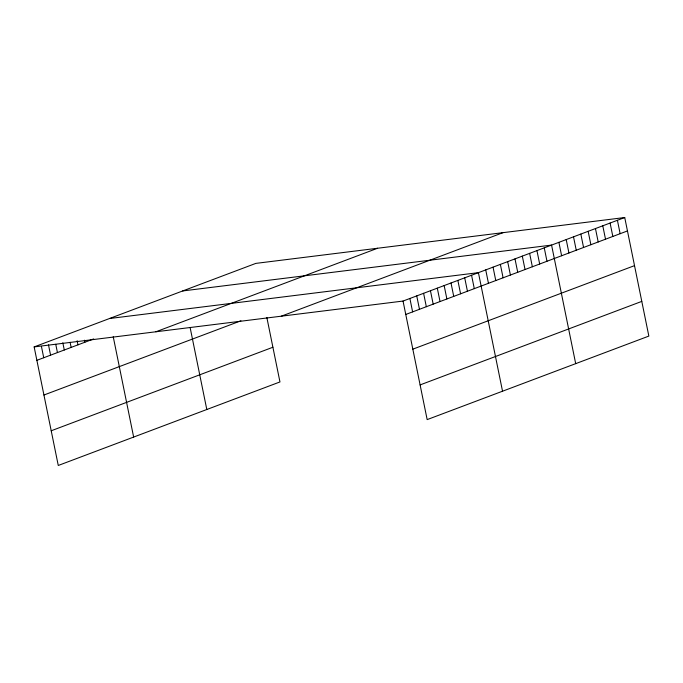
<?xml version="1.0" encoding="UTF-8"?>
<svg xmlns="http://www.w3.org/2000/svg" width="683" height="683" viewBox="0 0 683 683"><rect width="100%" height="100%" fill="white"/><g stroke="black" fill="none" stroke-linecap="round" stroke-linejoin="round"><path stroke-width="1.02" d="M266.84 317.458L279.962 381.942L58.268 465.473L34.15 346.913L255.835 263.39L624.732 217.527L648.85 336.087L427.165 419.61L403.038 301.058L624.732 217.527M36.882 360.325L93.656 338.93M155.886 331.784L377.571 248.253M43.934 395.022L240.937 320.797M281.311 316.186L502.995 232.664M51.208 430.777L272.901 347.246M405.77 314.462L627.455 230.939M412.831 349.167L634.516 265.636M420.105 384.913L641.789 301.391M182.685 290.949L551.574 245.095L575.692 363.646M109.528 318.517L478.416 272.654L502.534 391.214M34.15 346.913L403.038 301.058M617.415 220.285L620.138 233.697M610.098 223.042L612.83 236.455M602.782 225.8L605.514 239.212M595.465 228.557L598.197 241.961M588.148 231.306L590.88 244.719M580.832 234.064L583.564 247.477M573.515 236.822L576.247 250.234M566.207 239.579L568.93 252.992M558.89 242.337L561.614 255.749M544.257 247.852L546.981 261.256M536.94 250.601L539.672 264.014M529.624 253.359L532.356 266.771M522.307 256.116L525.039 269.529M514.991 258.874L517.723 272.286M507.674 261.632L510.406 275.044M500.366 264.389L503.089 277.802M493.049 267.147L495.773 280.551M485.733 269.896L488.456 283.308M471.56 275.24L474.292 288.644M464.713 277.819L467.437 291.231M457.858 280.397L460.59 293.81M451.002 282.984L453.734 296.396M444.155 285.562L446.878 298.975M437.299 288.149L440.031 301.553M430.452 290.727L433.176 304.14M423.597 293.306L426.329 306.718M416.741 295.893L419.473 309.305M409.894 298.471L412.617 311.883M190.113 327.49L206.804 409.51M113.233 336.745L133.646 437.069M84.427 340.185L84.846 342.251M77.153 340.706L77.99 344.838M70.093 342.26L71.143 347.416M62.819 342.772L64.287 349.995M55.758 344.326L57.432 352.582M48.484 344.847L50.585 355.16M41.424 346.392L43.729 357.747"/></g></svg>
